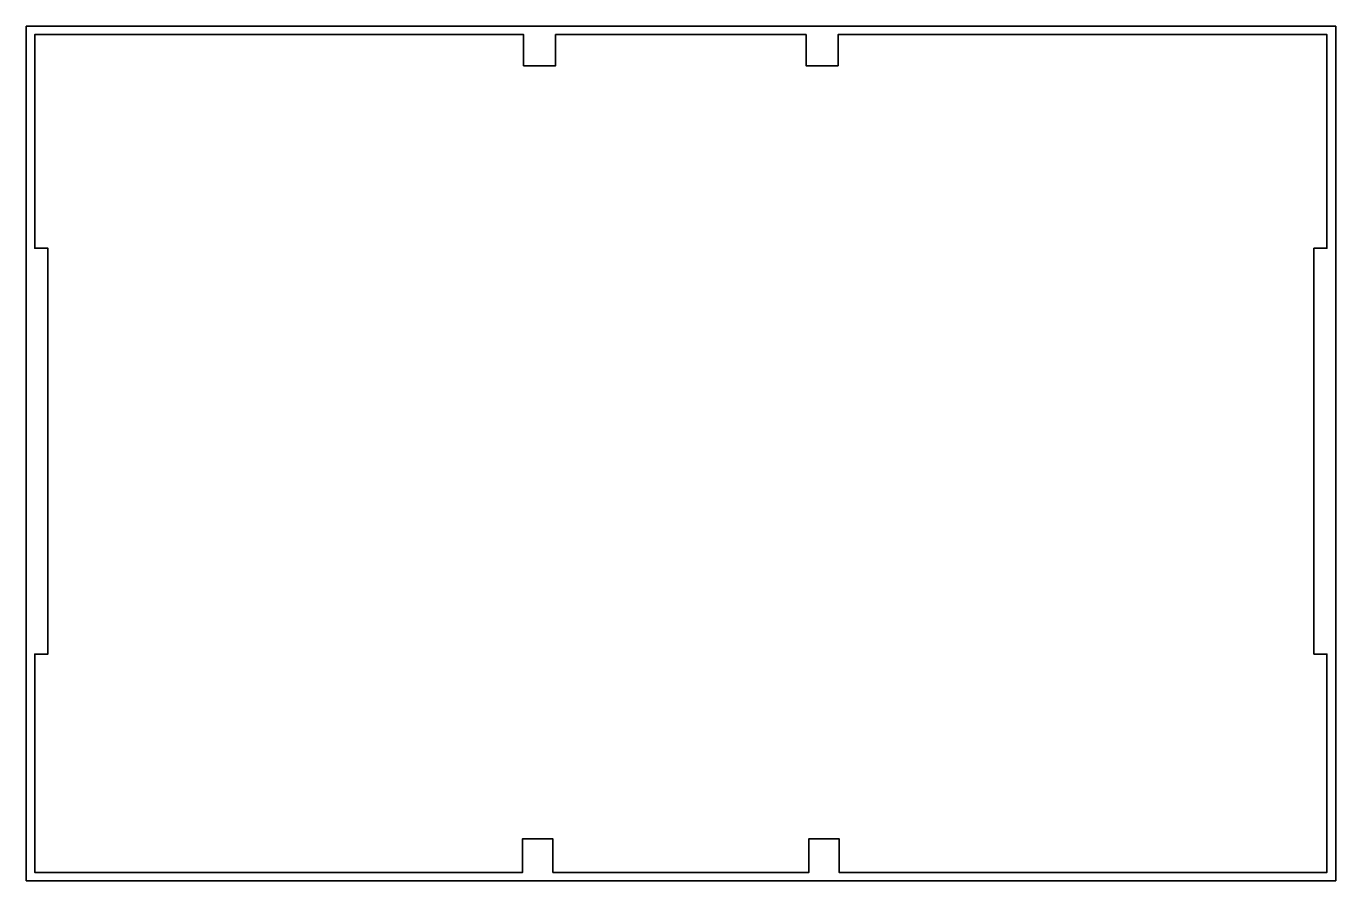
# Model space of a CAD drawing. Header units: millimetres. Extents: x 125 to 875, y -745 to -255.
import ezdxf

# ---------------------------------------------------------------- set-up
doc = ezdxf.new("R2010")
doc.units = ezdxf.units.MM
doc.header["$MEASUREMENT"] = 0
doc.layers.get('0').update_dxf_attribs({"lineweight": 0})
doc.layers.add('Safety', color=7, linetype='Continuous', lineweight=0)

msp = doc.modelspace()

# ---------------------------------------------------------------- linework, layer by layer
at = {"color": 18, "lineweight": 35, "true_color": 0x000000}
msp.add_lwpolyline([(426.56, -740), (426.56, -720.72), (409.27, -720.72), (409.27, -740), (129.82, -740), (129.82, -614.89), (137.28, -614.89), (137.28, -382.41), (129.82, -382.41), (129.82, -260), (409.8, -260), (409.8, -277.81), (428.15, -277.81), (428.15, -260), (571.68, -260), (571.68, -277.81), (590.02, -277.81), (590.02, -260), (870, -260), (870, -382.41), (862.54, -382.41), (862.54, -614.89), (870, -614.89), (870, -740), (590.55, -740), (590.55, -720.72), (573.26, -720.72), (573.26, -740)], close=True, dxfattribs=at)
at = {"layer": 'Safety', "color": 18, "lineweight": 35, "true_color": 0x000000}
msp.add_lwpolyline([(875.13, -255.17), (124.87, -255.17), (124.87, -744.83), (875.13, -744.83)], close=True, dxfattribs=at)

doc.saveas('drawing.dxf')
